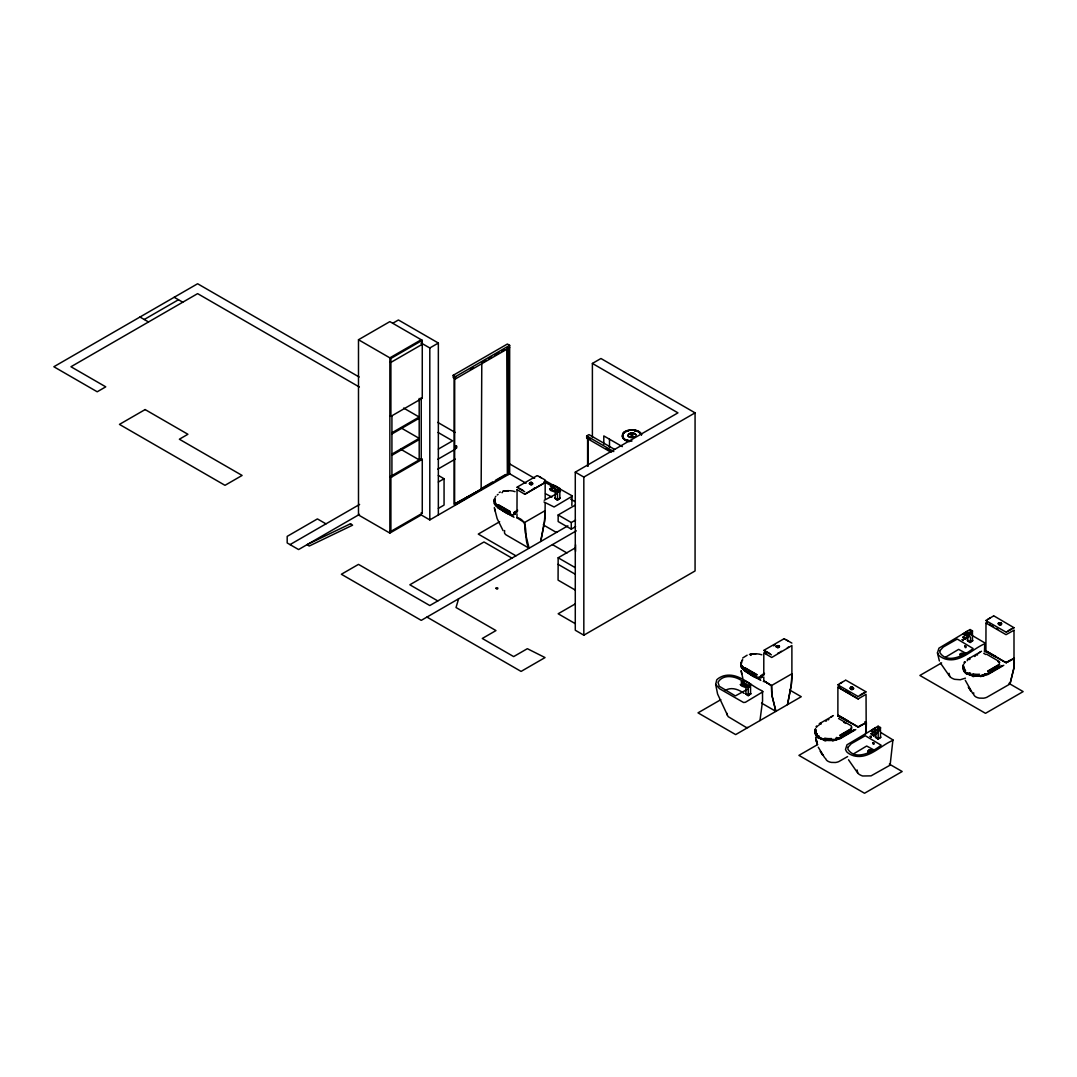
<?xml version="1.0" encoding="UTF-8"?>
<svg xmlns="http://www.w3.org/2000/svg" width="1077" height="1077" viewBox="0 0 1077 1077"><rect width="100%" height="100%" fill="white"/><g stroke="black" fill="none" stroke-linecap="round" stroke-linejoin="round"><path stroke-width="1.5" d="M517.068 489.604L516.987 509.811M761.533 703.079L775.884 711.372L772.021 695.486A65.98 38.099 -60 0 1 771.576 690.626L771.671 685.47L791.891 673.798L791.891 645.54L771.724 657.482L763.808 652.824L763.781 672.963M837.893 687.274L837.879 715.249L858.302 726.948L866.164 722.398L866.043 694.342L857.992 698.973L837.893 687.139L858.45 698.892M985.993 623.098L985.913 650.952L1006.026 662.597L1014.197 658.087L1014.292 663.244A65.98 38.099 60 0 1 1013.847 668.103L1009.984 683.989L986.869 697.263A8.603 4.968 0 0 1 983.382 698.192L979.343 698.111A7.997 4.618 0 0 1 973.635 694.167L973.702 692.821M1013.995 658.249L1013.995 630.314M504.628 530.53L504.48 532.859A8.603 4.968 0 0 0 506.082 534.879L529.09 548.22L525.213 532.334A65.98 38.099 -60 0 1 524.782 527.474L524.876 522.318L545.097 510.646L544.423 522.358L540.708 541.502L544.572 521.16A65.993 38.099 -60 0 0 545.016 515.789L545.177 502.636M864.912 721.671L866.379 722.788L866.271 727.554A65.98 38.099 60 0 1 865.827 732.414L865.598 733.935M532.28 483.29L531.284 482.456L532.671 484.165M865.975 722.29L865.679 733.437M1001.22 623.758L1000.762 622.964L1001.664 623.933M1014.197 658.087L1013.699 669.127L1009.984 683.989M551.168 489.725L551.384 488.823L551.424 489.631M551.236 489.254L551.976 489.12M551.411 489.106L550.401 489.214L550.832 490.56L555.207 492.068L555.207 498.153L557.496 499.472L559.825 498.139L559.825 490.91L557.496 492.256L551.545 489.564M741.797 684.891L742.161 683.962L743.049 684.528M741.851 684.635L742.995 685.51M853.428 687.691L851.113 687.382L853.63 688.297M1001.489 623.462C1000.425 622.869 995 622.748 1001.529 623.61M857.077 769.947L857.817 773.192A12.426 7.176 0 0 0 862.664 775.992L871.064 775.857L890.114 765.155L892.927 739.899L881.013 732.616M939.373 660.982L937.461 652.85L938.942 648.166L964.871 632.684L966.729 632.441M949.052 673.273L949.793 676.531A12.426 7.176 0 0 0 954.639 679.318L960.267 679.749L965.423 678.173M571.82 505.369L572.116 495.824L544.922 480.53M747.95 727.487L746.28 727.473L728.133 716.622L717.592 694.019L715.68 684.487L716.743 679.843A17.744 10.245 0 0 1 723.663 675.858C738.512 671.846 750.077 685.699 762.489 691.003L762.556 700.885L759.972 720.553M984.445 651.854L984.782 642.875L971.562 635.12M853.563 688.822L853.428 688.634A1.737 1.01 0 0 1 852.742 689.038L851.113 689.024A1.602 0.929 0 0 1 850.467 688.634L851.288 687.261L853.092 687.705M1000.654 624.768L998.473 623.664L998.541 624.391A1.602 0.929 0 0 0 999.133 624.727L1000.762 624.727A1.737 1.01 0 0 0 1001.462 624.337L1000.708 624.741M529.574 483.91L530.288 484.34A1.737 1.01 0 0 1 529.601 483.936L529.601 482.994A1.602 0.929 0 0 1 530.301 482.617L531.675 482.469A2.141 1.171 -2.2 0 1 531.634 482.684L531.54 482.886M776.692 647.317A1.75 1.01 0 0 1 776.396 647.089L777.5 645.648L779.533 646.671M851.234 687.274L851.086 688.499L853.415 688.526M1001.085 623.368L998.756 623.273L1000.614 624.593A2.073 1.252 -2.4 0 0 1000.493 624.377L1000.412 624.027A2.087 1.198 0 0 0 999.294 623.287L1001.085 623.152M963.269 667.807L963.686 670.769A14.243 8.239 -0.1 0 0 966.715 674.067M779.088 646.523L779.034 646.644A1.642 0.942 0 0 0 778.496 646.469L777.298 647.062L778.671 646.86M627.958 435.404L629.991 433.169M636.049 435.714L635.942 434.596M837.744 716.205L838.364 715.303L848.393 721.092M985.778 651.908L986.182 651.047M632.024 440.978L629.493 440.789A10.218 5.897 0 0 1 626.141 439.833C621.254 438.864 621.362 432.079 626.141 430.975A10.218 5.897 0 0 1 629.493 430.019L634.541 430.019L638.917 431.487M622.358 436.198L623.018 433.977M850.399 688.284L851.328 687.422A1.346 0.781 0 0 0 851.207 688.836A1.346 0.781 0 0 0 853.321 688.243A1.346 0.781 0 0 0 851.382 687.489L851.22 688.566L853.119 688.216M998.796 623.314L999.658 624.377L1001.22 623.664M969.031 633.114L968.883 633.182M851.651 689.078L852.513 689.024A2.073 1.252 -2.4 0 0 852.472 688.674C855.057 687.84 849.47 689.495 851.301 687.314M1001.166 623.731L1000.479 624.108A2.073 1.198 0 0 0 999.16 623.395L999.227 623.044M830.906 739.67L834.231 739.374M852.876 688.311L851.207 688.472L850.897 687.476M529.628 483.856L529.534 483.263M776.315 646.456L777.271 647.479L779.034 647.29M531.93 484.327L532.523 483.048A1.737 1.01 0 0 0 531.823 482.658L532.24 483.102M815.827 730.839L815.976 734.743L819.516 738.337M872.397 734.985C872.976 735.887 870.781 733.841 873.097 735.47M963.578 637.813C963.552 642.04 972.598 630.166 970.162 641.838L972.464 640.505L972.464 633.289C970.471 634.945 965.275 636.372 965.786 639.294M964.44 638.809L963.928 638.096L965.073 638.809M631.068 434.193L632.711 434.745M982.372 674.875L981.605 675.279M868.318 750.44L868.25 752.015M869.045 751.248L869.193 750.965A1.602 0.929 0 0 1 870.189 750.4L871.993 750.979A1.4 0.808 0 0 0 870.97 750.386M960.024 654.143L961.155 655.88M852.944 688.27L851.234 688.459L851.086 687.503M458.614 598.785L456.029 607.509L495.972 630.57L482.281 638.473L513.662 656.593L527.353 648.691L545.043 657.576L521.08 671.415L426.95 617.067M572.264 496.187L554.09 506.998L543.979 501.976M763.014 691.703L745.378 702.298L743.547 702.487L719.571 688.741L715.68 684.487M1000.654 623.327L1000.291 622.937M877.055 729.775L876.759 729.735M999.281 623.152L998.944 624.014L1000.506 624.175A1.992 1.144 0 0 0 999.187 623.341L998.971 623.206M545.177 498.597L545.164 482.456L524.916 494.33L517.068 489.672M853.94 729.869L839.737 738.176L834.042 740.101A14.93 8.616 0 0 1 828.698 740.518A14.297 8.253 0 0 1 815.976 735.241A14.822 8.549 0 0 1 815.76 729.681M1001.947 665.626L987.757 673.865L982.062 675.804A14.93 8.616 0 0 1 976.731 676.221A14.297 8.253 0 0 1 963.996 670.944A14.822 8.549 0 0 1 963.457 666.098M530.611 482.509L532.186 482.927M531.459 484.394L532.657 483.654M551.101 489.12L551.949 488.446M892.927 739.899L892.402 740.599C879.99 745.917 868.425 759.756 853.576 755.758A17.744 10.245 0 0 1 846.657 751.759L845.485 749.511L846.966 744.826L872.895 729.344L875.291 729.304M984.903 643.238L984.378 643.938C971.966 649.256 960.401 663.095 945.552 659.084A17.744 10.245 0 0 1 938.632 655.099L937.461 652.85M529.09 548.22C522.399 538.379 530.88 521.012 517.068 517.606M545.177 482.523L524.607 494.208M775.884 711.372L772.169 696.509L771.455 685.861L763.876 680.758M779.021 646.025C774.646 645.392 780.044 645.837 778.227 646.038A2.073 1.198 0 0 1 777.015 646.738L778.617 646.496M530.759 482.563L531.648 482.563A1.992 1.158 0 0 1 530.153 483.546L529.965 483.586A2.141 1.171 -2.2 0 1 529.467 483.721L530.14 483.748M850.83 687.745L851.247 687.786A2.073 1.198 0 0 1 852.486 688.472L852.432 688.445A1.992 1.158 0 0 0 850.965 687.718L850.87 687.718A2.073 1.252 -2.4 0 0 850.372 687.691M531.944 483.667L530.153 483.546A1.992 1.144 0 0 0 531.473 482.711L532.092 482.752M530.49 483.91L531.742 483.761L530.207 483.586A2.073 1.198 0 0 0 531.567 482.806L531.876 482.671M778.792 645.89L778.348 645.89A1.992 1.158 0 0 1 776.961 646.698L776.315 646.833A2.141 1.171 -2.2 0 0 776.692 646.846M530.207 483.667L530.167 483.438A2.087 1.198 0 0 0 531.54 482.765L531.742 482.738M778.59 645.769L778.429 645.837A2.141 1.171 -2.2 0 0 778.469 645.594L778.348 645.89A2.087 1.198 0 0 1 777.082 646.617L776.665 646.671M778.927 645.931L776.759 645.985L777.231 646.914M776.315 646.415L776.409 646.267A1.602 0.929 0 0 1 777.096 645.769L777.338 645.715M778.509 645.742L778.321 645.931A1.992 1.144 0 0 1 776.961 646.59L776.746 646.806M494.41 499.943L494.841 499.176M524.661 522.708L517.108 517.849M741.218 663.095L741.636 662.328M763.687 681.189L763.297 681.566M1014.09 627.77L993.909 615.909M517.498 511.4L514.564 512.692L514.389 514.173L516.893 511.871M760.079 676.679L761.776 676.975L760.927 675.441M630.422 433.129L630.449 434.516L630.92 432.766L634.043 433.371M777.257 646.052L777.204 645.85A1.346 0.781 0 0 1 779.209 646.725A1.346 0.781 0 0 1 777.069 647.277A1.346 0.781 0 0 1 777.311 645.931L777.163 645.85M986.115 651.356L1006.228 662.867M632.859 434.623L631.768 433.802M529.817 482.833L530.449 482.55L530.153 483.425M746.913 685.847L747.761 687.301L749.794 686.399A1.71 0.983 0 0 0 749.552 685.968M816.016 726.787L816.635 725.979M964.05 662.49L964.655 661.682M868.049 750.871L869.933 749.713M960.024 654.21L963.875 653.241M873.824 735.954L878.186 732.414L878.186 738.499L880.488 737.18L880.488 729.95C878.495 731.606 873.299 733.033 873.824 735.954L871.064 733.747L874.537 730.731M1000.021 622.964L999.389 623.044M628.497 434.031L627.985 435.714M742.699 657.993L747.128 655.193M963.471 637.947L963.04 637.086L967.227 633.653M741.905 684.474L742.659 684.474M742.578 684.528L748.246 687.759L750.561 686.426L750.561 693.642L748.246 694.988L745.944 693.669L745.944 687.584L741.703 686.049L741.151 684.716L743.48 683.383L745.661 683.814M560.538 491.529L557.778 489.308M872.249 733.76L874.147 732.131M852.621 687.368C853.442 687.57 851.153 687.005 852.217 687.288M971.616 633.586L969.771 634.245L968.506 633.303A1.71 0.983 0 0 1 968.748 632.886M623.583 433.317L624.283 432.712M945.754 657.078L958.638 649.364L965.988 653.335M853.778 753.738L866.662 746.024L874.012 749.996M628.793 433.977L632.549 432.873L635.538 434.233M777.675 647.6L778.846 647.371M968.21 632.697L970.054 634.42L972.491 632.401L972.491 630.92L970.108 629.547L967.644 630.92A25.767 14.876 -60 0 0 963.175 634.057L965.934 635.403A20.921 12.076 -60 0 1 969.865 632.576L970.054 634.42M865.948 692.026L858.423 696.415M1013.969 627.729L1006.457 632.118M878.078 731.081L880.515 729.062L880.515 727.581L878.132 726.208L875.668 727.581A25.767 14.876 -60 0 0 871.199 730.718L874.026 732.023A20.921 12.076 -60 0 1 877.89 729.25L878.078 731.081L875.695 729.708M831.067 716.999L833.369 715.599M979.087 652.702L981.497 651.262M837.973 684.703L845.512 680.26M985.993 620.406L993.546 615.963M819.234 723.798L820.486 723.057M967.267 659.487L968.506 658.761M851.422 728.564L839.683 735.376M851.597 728.86L839.845 735.672M854.398 729.869L839.683 738.418M999.456 664.267L987.703 671.079M999.618 664.549L987.865 671.375M1002.418 665.573L987.717 674.121M855.771 729.587L839.898 738.809L832.427 740.909M1003.791 665.29L987.919 674.498L980.46 676.612M144.251 319.506L178.472 299.743M509.663 347.615L455.477 378.902L453.188 377.583L453.188 375.308L507.388 344.021L509.663 345.34L509.663 473.799L429.804 519.908L421.242 514.968L389.861 533.075L358.493 514.968L358.493 339.74L389.861 321.619L422.265 340.332L422.265 398.248L390.897 416.368L389.861 415.776M392.715 323.275L398.423 319.977L438.352 343.038L438.352 514.968M421.242 339.74L389.861 357.86L389.861 533.075M358.493 339.74L390.897 358.453L422.265 340.332M421.242 343.038L429.804 347.979L438.352 343.038M453.188 375.308L455.477 376.627L509.663 345.34M470.38 369.303L473.234 367.661M483.142 361.939L486.023 360.283M488.891 358.628L491.758 356.972M494.626 355.302L498.934 352.825M501.801 351.169L504.669 349.513M391.92 432.779L419.195 417.041L403.646 408.062M391.92 433.977L419.195 418.226M391.92 454.117L419.195 438.366L400.819 427.771M391.92 455.302L419.195 439.564M438.352 449.096L452.623 440.856L438.043 432.442M422.265 459.3L421.242 458.708L389.861 476.828L390.897 477.421L422.265 459.3L422.265 513.258L390.897 531.378L389.861 530.786M592.39 363.447L600.939 358.506L695.069 412.854L695.069 570.958L583.828 635.188L575.28 630.247L575.28 472.143L677.958 412.854L592.39 363.447L592.39 437.45M290.036 544.612L359.597 504.44M437.854 459.26L455.477 449.096M359.503 514.375L298.585 549.553L287.182 542.956L287.182 536.373L317.419 518.912L325.968 523.853M437.72 469.222L455.234 459.112M438.352 482.025L444.061 478.74L444.061 505.086L438.352 508.371M482.577 487.787L492.62 481.984M495.487 480.329L505.544 474.526M507.55 347.858L507.55 474.028L454.615 504.588L454.696 378.364M482.281 488.702L454.615 504.023L482.281 488.702L455.181 504.925L454.131 504.211L454.131 378.04M610.928 452.192L586.682 438.191L586.682 435.916L588.971 434.596L614.63 449.419M533.29 488.81L534.502 488.11M550.535 486.4L552.918 485.013A25.767 14.876 60 0 1 557.388 487.046L559.852 488.514L559.852 490.008C558.236 492.229 554.103 491.502 554.843 488.514A20.921 12.076 60 0 0 550.966 486.831L550.535 486.4A25.767 14.876 60 0 1 555.005 488.419L557.469 489.9L557.469 491.381M550.401 489.214L552.73 487.868L554.911 488.312M515.196 511.669L517.714 510.215M514.133 512.302L516.812 511.535M499.661 521.726L478.269 534.084L515.923 555.813M514.806 512.692L514.806 514.335C508.236 516.933 499.984 508.479 494.801 504.103A14.93 8.616 0 0 1 494.074 501.034L494.06 500.953A14.297 8.253 0 0 1 494.774 498.813M557.469 489.9L559.852 488.514M575.28 472.143L583.828 477.084L695.069 412.854M556.392 493.912L544.262 500.267M557.509 499.728L560.269 498.139L557.509 500.132L554.763 498.153L557.509 500.132M575.562 526.653L571.281 529.13L558.155 521.551L558.155 514.968L575.28 505.086M558.155 514.968L571.281 522.533L575.562 520.07M567.889 525.818L429.804 605.543L358.493 564.375L341.369 574.256L421.242 620.365L576.303 530.84M575.253 590.048L558.074 580.126L558.155 557.778L575.28 547.897M575.28 603.887L558.155 613.769L575.28 623.65M773.582 645.837L775.346 644.827M777.675 653.349L778.886 652.662M780.098 651.962L781.31 651.262M787.354 647.762L788.566 647.062M725.238 690.465C731.283 686.628 738.795 689.442 744.019 693.359M741.272 681.916L743.655 680.529A25.767 14.876 60 0 1 748.138 682.562L750.602 684.03L750.602 685.51C749.215 687.597 744.719 687.166 745.674 684.11A20.921 12.076 60 0 0 741.716 682.347L741.272 681.916A25.767 14.876 60 0 1 745.755 683.935L748.219 685.403L748.219 686.897M761.991 674.821L764.522 673.367M759.043 677.07L757.831 677.433L753.24 674.794M763.606 674.687L761.237 675.966L761.197 677.312M720.823 699.673L698.004 712.853L735.658 734.595L801.261 696.711L789.683 690.02M761.87 676.073L763.687 675.023M748.219 685.403L750.602 684.03M761.601 675.831L761.601 677.473C755.044 680.61 746.778 671.51 741.595 667.255A14.93 8.616 0 0 1 740.868 664.186A14.297 8.253 0 0 1 741.582 661.965M747.142 689.428L735.362 695.904L719.261 686.251L718.009 682.333C723.071 673.502 736.358 676.1 743.076 681.674M748.259 695.244L751.019 693.655L748.259 695.648L745.499 693.655L748.259 695.648M840.073 683.478L841.958 682.401M988.094 619.181L989.978 618.09M860.106 695.042L863.875 692.874M820.459 724.309L821.226 723.879M825.817 721.227L826.584 720.782M828.105 719.907L828.873 719.463M970.148 642.094L972.908 640.505L970.148 642.484L967.388 640.492L970.148 642.484M941.621 662.907L919.893 675.454L985.495 713.324L1023.15 691.596L1008.893 683.356M1008.139 630.745L1011.895 628.578M985.993 623.031L1006.026 634.663L1013.995 630.247M817.753 744.503L798.919 755.381L864.535 793.251L902.176 771.509L889.346 764.105M851.059 727.298L851.732 726.908L851.732 727.729M969.246 659.568L970.014 659.137M974.604 656.485L975.372 656.041M976.893 655.153L977.66 654.722M842.483 734.379L843.251 733.949M847.841 731.296L848.609 730.852M850.13 729.964L850.897 729.533M844.839 734.46L845.714 733.962M845.903 733.854C846.482 732.818 846.859 733.087 846.037 733.006M839.427 737.799L851.665 730.731M862.314 724.619L858.409 726.881L866.379 722.788M999.079 662.988L999.766 662.597L997.76 661.44M990.517 670.082L991.284 669.638M993.586 669.746L994.286 669.342M983.099 675.306A13.934 8.051 0 0 0 987.528 673.542L992.806 670.406M993.573 669.961L999.698 666.421M1010.334 660.322L1006.43 662.57L1014.413 658.478M878.172 738.755L880.932 737.166L878.172 739.145L875.413 737.166L878.172 739.145M847.599 756.579L838.848 761.574A8.603 4.968 0 0 1 835.348 762.503L831.323 762.408A7.997 4.618 0 0 1 825.615 758.477M517.095 487.154L537.1 475.671M763.889 650.306L783.908 638.823M820.324 723.165L832.373 716.245M969.313 658.303L975.829 654.56M968.344 658.868L969.488 658.209M975.668 654.668L980.407 651.948M972.491 630.92L970.027 632.293A25.767 14.876 -60 0 0 965.557 635.43M880.515 727.581L878.051 728.954A25.767 14.876 -60 0 0 873.582 732.091M530.274 482.752L530.544 482.792A1.346 0.781 0 0 1 532.401 483.573A1.346 0.781 0 0 1 530.274 484.125A1.346 0.781 0 0 1 530.503 482.779L530.409 482.886M625.118 432.146L626.141 431.769M634.891 436.858L630.96 437.666L628.268 436.104M552.03 489.995L551.101 489.295M742.591 685.08L742.43 684.339M960.724 653.524L961.909 653.12M868.749 750.184L872.437 750.13M631.526 434.718L631.176 435.485L632.711 435.606M499.27 492.499L500.334 492.041M998.541 623.516L998.487 623.502A2.06 1.239 -2.4 0 1 998.864 623.435A1.992 1.158 0 0 1 1000.452 624.202L998.998 624.014L1000.021 623.946M626.087 431.002L632.024 429.844M634.488 437.06L629.143 436.858M984.216 674.539L985.711 673.96M836.196 738.835L837.691 738.27M557.213 531.984L555.53 531.957L543.239 524.862M742.847 685.632L744.678 685.726M984.243 674.619L985.778 674.067L982.964 674.942L983.786 674.633M836.223 738.916L837.758 738.378M763.93 674.767L763.31 674.727M551.895 488.998L551.236 489.564M984.715 675.36L981.241 676.168M836.681 739.657L833.208 740.464M1000.479 624.337L999.308 624.175M999.698 623.637L999.389 623.704A1.642 0.942 0 0 0 998.554 624.189M777.069 646.671L776.652 646.55M531.742 485L530.786 485.054M502.622 491.341L503.228 491.274A14.566 8.414 0 0 1 509.152 490.735A14.338 8.279 0 0 0 503.309 491.193M749.43 654.493L750.023 654.412A14.566 8.414 0 0 1 755.96 653.887M506.648 511.252L505.773 511.05M962.555 653.699L962.165 653.739A1.602 0.929 0 0 0 961.088 654.358M870.889 752.056L870.122 752.069A1.4 0.808 0 0 1 869.085 751.463L869.126 751.181M852.27 689.738L851.315 689.684M963.175 634.07L963.619 633.99A20.921 12.076 -60 0 1 967.483 631.203L967.671 631.31M871.199 730.731L871.643 730.65A20.921 12.076 -60 0 1 875.507 727.864L875.695 727.971M962.555 653.672L963.902 654.264A1.4 0.808 0 0 0 962.946 653.726M962.475 655.422L962.098 655.395A1.4 0.808 0 0 1 961.061 654.803L961.101 654.52M960.226 655.274L962.448 656.001M510.148 490.681L512.814 491.018M756.943 653.833L759.608 654.17M741.151 684.716L742.699 684.972M633.289 429.898L634.555 430.033A10.218 5.897 0 0 1 637.894 430.975M630.745 441.045L626.087 439.928M559.852 490.008L558.519 489.712M771.415 685.362L763.876 681.014L767.82 683.249M972.477 676.369L973.81 676.612M824.443 740.666L825.79 740.922M634.555 430.706L636.884 431.258M963.255 654.439L962.192 654.372A1.521 0.875 0 0 0 961.169 654.964L961.142 655.381M868.008 751.584L869.799 752.688M511.333 514.389L509.502 513.406M513.621 491.274L515.035 491.624M760.416 654.426L761.829 654.776M626.087 440.601L629.48 441.57A10.218 5.897 0 0 1 626.141 440.628L625.118 440.116M544.02 481.796L553.686 486.952M545.527 493.724L551.909 497.062M963.875 653.174L965.127 654.453M637.894 431.769L639.698 432.806A10.218 5.897 0 0 1 641.353 434.745M634.488 433.344L635.767 434.502M524.647 491.691L517.095 487.383M771.442 654.843L763.903 650.535M996.185 657.32L986.034 651.706M838.068 716.057L848.164 721.617M986.303 651.073L996.413 656.782M537.558 475.671L545.07 479.925M784.352 638.823L791.864 643.077M985.926 620.621L1006.039 632.118M837.96 684.959L858.006 696.429M513.069 516.179L498.261 507.698M838.135 715.693L858.194 727.163M759.864 679.331L745.055 670.836M510.215 511.508L498.395 504.736M510.04 511.804L498.234 505.019M514.012 517.243L498.032 508.061L494.235 503.673M757.01 674.66L745.203 667.888M756.848 674.956L745.028 668.171M760.806 680.395L744.826 671.213L741.043 666.825M989.319 624.297L990.517 624.997M991.729 625.697L992.94 626.397M996.575 628.483L997.787 629.183M963.04 637.086L965.369 638.432M970.162 641.838L967.833 640.492L967.833 635.928M986.586 654.197L999.375 661.588M983.745 653.349L985.738 654.506M622.344 446.618L603.793 435.916L603.793 444.155M586.682 435.916L613.782 451.559M590.465 439.389L587.611 437.733L587.611 466.341M606.149 448.449L611.857 451.734M421.242 343.684L422.265 344.29L390.897 362.397L389.861 361.805M421.242 397.655L422.265 398.248M539.214 476.626L541.098 477.717M359.139 377.004L197.616 283.749L53.85 366.745L97.213 391.786L105.761 386.845L70.961 366.745L197.616 293.631L359.355 387.02M437.72 422.372L455.181 432.456M508.667 463.339L534.623 478.323M570.662 499.136L574.997 501.626M508.734 473.247L526.061 483.263M507.55 474.028L506.971 349.204M786.022 639.778L787.893 640.869M519.181 488.191L522.951 490.372M845.889 680.206L865.921 691.771M174.191 297.265L182.753 302.206M840.073 687.893L838.862 687.193L838.862 685.228M844.92 690.694L849.766 693.494M765.989 651.343L769.745 653.51M482.281 489.268L481.15 488.608L481.796 362.72M766.487 653.887L764.778 652.891L764.778 650.925M514.335 512.504L515.062 512.921M514.133 513.931L514.806 514.335M498.786 505.584L499.553 506.028M504.144 508.667L505.678 509.556M509.502 511.763L510.256 512.208M400.819 449.284L419.195 459.892M501.088 508.546L498.786 507.227A14.055 8.118 0 0 1 494.922 503.471M501.842 508.99L504.911 510.754M505.571 511.158L508.734 512.962M438.352 475.442L444.061 478.74M552.461 544.612L566.96 552.986M871.064 733.747L873.393 735.093M878.186 738.499L875.857 737.153L875.857 732.589M838.566 718.507L851.355 725.885M843.722 722.277L845.728 723.434M558.155 557.778L575.28 567.66M139.97 317.028L148.518 321.969M760.927 677.083L761.601 677.473M748.65 670.5L749.417 670.944M751.706 672.263L752.473 672.708M753.994 673.583L754.762 674.027M745.594 670.379L747.115 671.254M747.869 671.711L752.473 674.35M558.074 564.321L575.28 574.243M511.952 558.115L483.99 541.973L409.839 584.784L437.787 600.926M421.242 512.665L422.265 513.258M513.662 513.029L514.981 513.823M760.47 676.181L761.776 676.975M744.853 669.423L746.092 670.231M638.863 431.446L641.677 434.731L641.353 433.95A10.218 5.897 0 0 0 639.698 432.012M624.35 432.012A10.218 5.897 0 0 0 622.681 433.95L622.6 437.599L625.172 440.156M967.536 674.04L964.844 671.792L963.605 669.194M639.751 432.712L641.434 434.664M628.793 436.831L628.093 435.822M497.062 505.409L498.059 506.271M964.305 668.763L964.036 668.494A14.566 8.414 0 0 1 963.121 665.074M815.101 729.371A14.566 8.414 0 0 0 816.016 732.791L816.272 733.06M496.847 505.113L497.049 505.436M743.655 680.543L744.099 680.96A20.921 12.076 60 0 1 747.963 682.656L748.152 682.98M552.918 485.027L553.295 485.431A20.921 12.076 60 0 1 557.226 487.141L557.401 487.464M742.901 669.113L741.514 667.107M496.107 505.961L494.72 503.955M879.411 729.412L878.563 730.879L876.53 729.964A1.71 0.983 0 0 1 876.772 729.546M972.8 693.628L965.275 680.287M824.78 757.939L818.278 747.223M940.49 663.109L949.793 676.531M848.514 759.783L857.817 773.192M961.142 654.722L962.851 655.274A1.521 0.875 0 0 0 963.498 655.058M869.166 751.396L870.876 751.948A1.521 0.875 0 0 0 871.899 751.342L870.216 751.032A1.521 0.875 0 0 0 869.193 751.625L869.301 752.244M742.578 667.188L742.12 666.151M503.107 530.678L497.143 518.616L494.558 508.654M622.439 436.131L622.681 436.858A10.218 5.897 0 0 0 624.35 438.797L624.31 438.958M743.48 683.383L743.897 684.73M816.191 739.697L816.972 742.416L815.612 737.516M742.82 678.348L741.164 670.621L741.73 673.933M816.999 743.601L816.003 739.468L817.241 744.584M850.763 688.068L850.776 688.136A1.656 0.956 0 0 0 850.305 688.593M494.356 507.482L494.935 510.781M555.88 490.722L557.778 491.826L559.044 490.883A1.71 0.983 0 0 0 558.249 490.143M727.083 713.351L727.163 715.02M763.781 677.016L763.795 680.933M516.987 513.877L517 517.781M986.895 620.917L986.895 622.896M970.108 629.547L970.108 631.028M878.132 726.208L878.132 727.689M748.246 687.759L748.246 694.988M609.501 439.214L609.501 447.44M588.19 437.41L588.19 466.004M583.828 477.084L583.828 635.188M575.549 544.76L575.549 551.343M571.281 522.533L571.281 529.13M557.496 492.256L557.496 499.472M508.398 348.342L508.398 474.526M455.477 376.627L455.477 378.902M429.804 347.979L429.804 519.908M421.242 398.153L421.242 459.892M419.195 398.45L419.195 460.296M391.92 415.87L391.92 476.828M390.897 358.453L390.897 416.368M390.897 477.421L390.897 531.378M498.893 507.375A13.934 8.051 0 0 1 495.11 503.605M494.747 502.407A13.934 8.051 0 0 1 494.693 501.29A13.907 8.024 0 0 1 494.76 499.647M497.13 504.951A13.907 8.024 0 0 1 496.403 504.265M494.76 503.08A14.055 8.118 0 0 1 494.747 499.863M498.22 505.328A14.055 8.118 0 0 1 497.762 505.019M495.864 503.336A14.055 8.118 0 0 1 495.326 502.596M494.76 501.438A14.055 8.118 0 0 1 494.747 498.22M495.299 497.076A14.055 8.118 0 0 1 495.824 496.349M497.237 494.989A14.055 8.118 0 0 1 498.112 494.37M501.909 492.66A14.055 8.118 0 0 1 502.515 492.472M998.406 623.368A1.737 1.01 0 0 1 999.093 622.964M964.467 668.844A13.651 7.889 0 0 1 963.942 667.309M972.719 675.023A13.261 7.66 0 0 1 971.279 674.646M969.919 674.175A13.261 7.66 0 0 1 968.667 673.61M967.536 672.963A13.261 7.66 0 0 1 967.025 672.6M965.382 671.038A13.261 7.66 0 0 1 965.073 670.621M964.453 668.642A13.274 7.66 0 0 1 964.332 668.211A14.338 8.279 0 0 1 963.363 664.872M973.716 675.387A13.355 7.714 0 0 1 970.66 674.633M969.327 674.108A13.355 7.714 0 0 1 966.931 672.748M965.207 671.079A13.355 7.714 0 0 1 964.629 670.177M978.926 675.939A13.934 8.051 0 0 1 976.974 675.966M972.908 675.508A13.934 8.051 0 0 1 966.419 672.762M965.261 671.711A13.934 8.051 0 0 1 963.875 669.45M965.611 670.877A13.907 8.024 0 0 1 965.275 670.527M964.44 669.45A13.907 8.024 0 0 1 963.78 667.928M987.528 673.529A14.055 8.118 0 0 1 981.618 675.616M979.585 675.885A14.055 8.118 0 0 1 973.379 675.629M972.719 675.508A14.055 8.118 0 0 1 970.242 674.821M969.663 674.619A14.055 8.118 0 0 1 966.177 672.694M965.409 672.035A14.055 8.118 0 0 1 963.686 669.45M979.585 674.242A14.055 8.118 0 0 1 974.039 674.094M973.379 673.987A14.055 8.118 0 0 1 972.719 673.865M970.835 673.381A14.055 8.118 0 0 1 970.242 673.192M969.663 672.977A14.055 8.118 0 0 1 969.098 672.748M965.409 670.392A14.055 8.118 0 0 1 965.073 670.042M964.48 669.329A14.055 8.118 0 0 1 963.484 667.026M964.036 663.822A14.055 8.118 0 0 1 964.265 663.445M964.804 662.705A14.055 8.118 0 0 1 965.463 661.992M967.159 660.713A14.055 8.118 0 0 1 967.658 660.416M778.765 645.729A1.737 1.01 0 0 1 779.452 646.119M745.688 670.527A13.934 8.051 0 0 1 741.918 666.757M744.759 668.736A13.907 8.024 0 0 1 744.328 668.427M743.924 668.103A13.907 8.024 0 0 1 743.197 667.417M742.605 666.703A13.907 8.024 0 0 1 742.12 665.949M742.309 660.874A13.907 8.024 0 0 1 742.551 660.497M745.513 670.419A14.055 8.118 0 0 1 744.126 669.504M743.709 669.167A14.055 8.118 0 0 1 742.982 668.48M742.376 667.753A14.055 8.118 0 0 1 741.555 666.219M741.353 665.424A14.055 8.118 0 0 1 741.434 663.405M743.709 667.525A14.055 8.118 0 0 1 743.332 667.188M742.376 666.111A14.055 8.118 0 0 1 742.12 665.748M741.353 663.782A14.055 8.118 0 0 1 741.434 661.763M741.891 660.605A14.055 8.118 0 0 1 742.632 659.487M750.588 655.328A14.055 8.118 0 0 1 751.234 655.206M750.117 654.345A14.338 8.279 0 0 1 755.946 653.833M850.372 687.664A1.737 1.01 0 0 1 851.059 687.274M816.891 733.868A13.651 7.889 0 0 1 816.433 733.141M827.755 739.778A13.261 7.66 0 0 1 824.699 739.334M822.559 738.728A13.261 7.66 0 0 1 821.253 738.203M820.055 737.597A13.261 7.66 0 0 1 819.516 737.26M816.783 734.487A13.261 7.66 0 0 1 816.568 734.056M827.446 739.912A13.355 7.714 0 0 1 824.147 739.374M822.64 738.93A13.355 7.714 0 0 1 821.293 738.418M819.974 737.745A13.355 7.714 0 0 1 818.91 737.045M817.174 735.376A13.355 7.714 0 0 1 816.231 733.504M830.906 740.236A13.934 8.051 0 0 0 839.495 737.839A14.055 8.118 0 0 1 836.156 739.293M826.894 740.128A13.934 8.051 0 0 1 822.909 739.307A14.055 8.118 0 0 0 835.537 739.482M821.226 738.687A13.934 8.051 0 0 1 815.841 733.76M815.612 732.656A13.934 8.051 0 0 1 815.666 731.418M816.945 734.487A13.907 8.024 0 0 1 816.204 733.383M815.76 732.225A13.907 8.024 0 0 1 815.679 730.233M822.222 739.132A14.055 8.118 0 0 1 820.526 738.445M820.001 738.176A14.055 8.118 0 0 1 818.574 737.314M817.753 736.668A14.055 8.118 0 0 1 817.039 735.995M816.729 735.631A14.055 8.118 0 0 1 815.814 734.151M815.652 733.76A14.055 8.118 0 0 1 815.666 730.543M836.762 737.449A14.055 8.118 0 0 1 836.156 737.651M831.552 738.553A14.055 8.118 0 0 1 826.005 738.391M825.345 738.283A14.055 8.118 0 0 1 824.699 738.162M819.018 735.968A14.055 8.118 0 0 1 818.574 735.672M816.729 734.002A14.055 8.118 0 0 1 815.989 732.885M815.652 732.118A14.055 8.118 0 0 1 815.666 728.9M816.487 727.379A14.055 8.118 0 0 1 816.77 727.002M817.443 726.302A14.055 8.118 0 0 1 817.82 725.965M818.668 725.319A14.055 8.118 0 0 1 819.126 725.009M816.231 732.548A14.338 8.279 0 0 1 815.329 729.169M818.682 738.378A14.243 8.239 -0.1 0 1 815.666 735.066L815.249 732.104A15.118 8.751 -0.1 0 1 815.612 730.852M634.541 430.813A10.218 5.897 0 0 1 636.844 431.365M623.085 434.071A10.218 5.897 0 0 0 622.681 434.745L622.681 437.652A10.218 5.897 0 0 0 624.35 439.591M623.65 433.412A10.218 5.897 0 0 1 624.35 432.806M791.932 674.04L791.81 678.941A65.993 38.099 -60 0 1 791.366 684.312L787.502 704.654L791.232 685.51L791.932 674.04M549.66 489.012C550.293 491.745 551.303 487.181 549.66 489.012M740.397 684.528C741.043 687.261 742.04 682.697 740.397 684.528M848.016 747.276L847.922 749.282C855.636 761.358 873.124 751.558 881.161 745.217L865.275 735.712L851.288 743.695L848.016 747.276M939.992 650.616L939.898 652.622C947.612 664.697 965.1 654.897 973.137 648.556L957.251 639.051L943.264 647.035L939.992 650.616M455.275 446.861C456.083 450.698 456.931 442.916 455.275 446.861M455.854 447.197C456.648 451.034 457.496 443.239 455.854 447.197M872.855 742.672C873.084 746.724 875.87 742.241 872.855 742.672M964.83 646.012C965.059 650.064 967.846 645.581 964.83 646.012M870.189 736.278L871.333 737.22L870.189 736.278M962.165 639.617L963.309 640.546L962.299 639.603M495.864 588.257C497.668 591.152 499.311 586.144 495.864 588.257M145.126 409.57L119.453 424.392L224.999 485.323L242.11 475.442L179.361 439.214L187.91 434.273L145.126 409.57M350.537 523.732L307.147 544.612L309.207 546.039L352.596 525.172L350.537 523.732M999.429 623.085L999.335 623.098A1.346 0.781 0 0 0 999.241 624.539A1.346 0.781 0 0 0 1001.341 623.946A1.346 0.781 0 0 0 999.416 623.193M628.295 430.935L627.151 431.258A10.218 5.897 0 0 1 628.322 431.042M497.978 506.365L496.335 504.763L497.978 506.365M970.781 690.855L968.438 687.139L970.781 690.855M822.747 755.152L820.418 751.45L822.747 755.152"/></g></svg>
